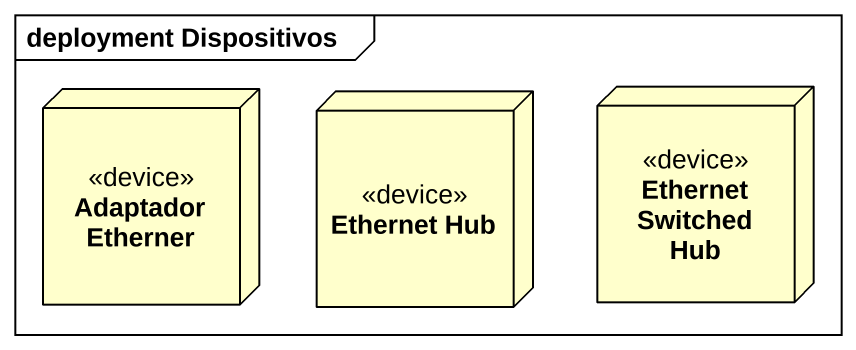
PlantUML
@startuml
mainframe deployment Dispositivos
node "Adaptador Etherner" as Adaptador_Etherner <<device>>
node "Ethernet Hub" as Ethernet_Hub <<device>>
node "Ethernet Switched Hub" as Ethernet_Switched_Hub <<device>>
@enduml
